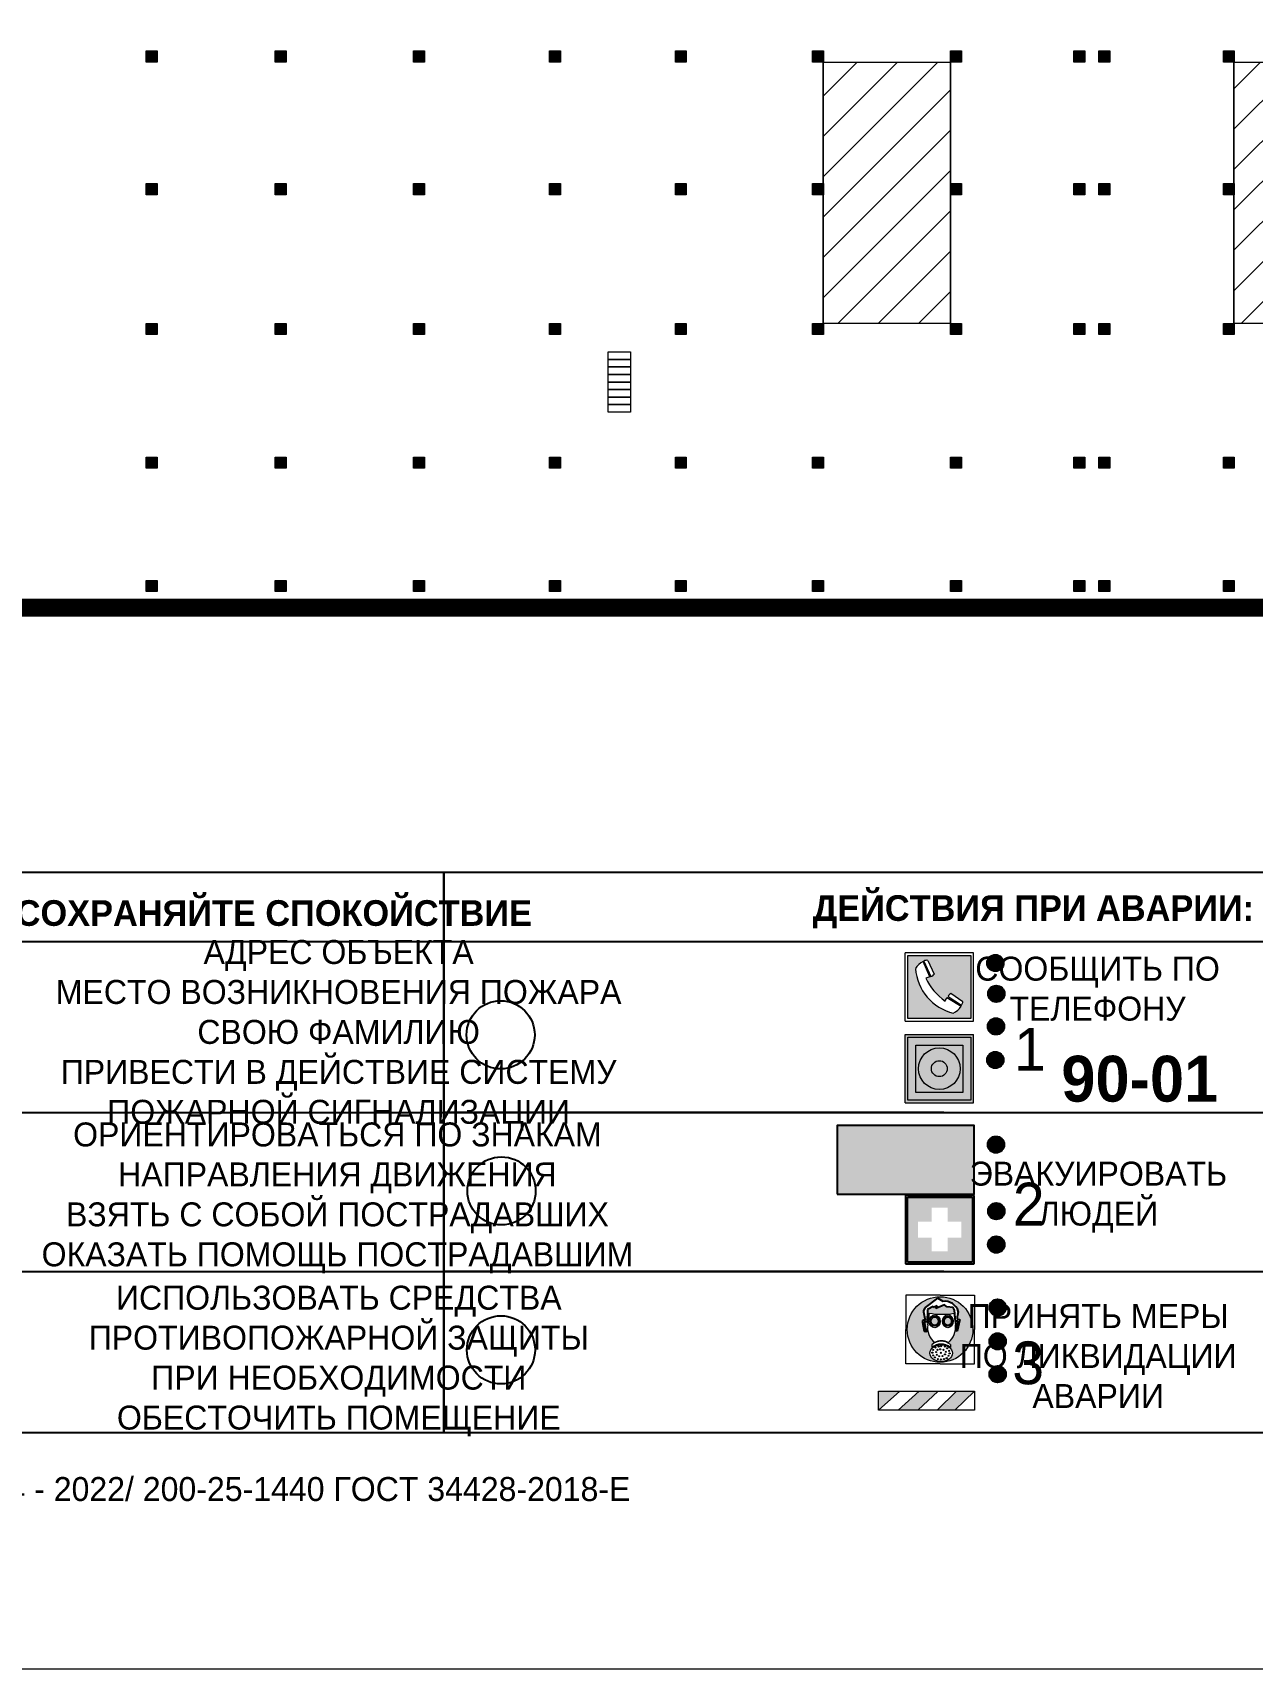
# Model space of a CAD drawing. Header units: millimetres. Extents: x 13810 to 67229, y 12374 to 21950.
# Drawn here: x 30538.3 to 30680.8, y 14154.9 to 14346 of the extents above; entities that cross this region are included whole.
import ezdxf

# ---------------------------------------------------------------- set-up
doc = ezdxf.new("R2010")
doc.units = ezdxf.units.MM
doc.styles.add('обычный', font='arial.ttf')

# ---------------------------------------------------------------- blocks, each defined once
blk = doc.blocks.new('A$C38D26F80')
h = blk.add_hatch(color=5)
h.dxf.hatch_style = 1
h.paths.add_polyline_path([(-8.77, -4.48, 1), (-0.19, -4.48, 1)])
h.paths.add_polyline_path([(-6.75, -3.58), (-6.75, -3.31), (-6.62, -3.22), (-6.5, -3.22), (-6.42, -3.3), (-6.39, -3.28), (-6.59, -2.23), (-6.59, -2.01), (-6.38, -1.58), (-4.76, -0.4), (-4.13, -0.79, -0.362848), (-2.1, -2.1, -0.201049), (-2.17, -2.48, 0.085434), (-2.26, -3.13), (-1.9, -3.16), (-2.25, -4.7), (-2.4, -4.59), (-2.43, -4.34), (-2.36, -4.34), (-2.14, -3.34), (-2.47, -3.42), (-2.58, -1.95), (-2.77, -1.58), (-3.58, -1.52), (-3.92, -1.26), (-5.05, -1.73), (-4.87, -1.39), (-5.41, -1.6), (-5.41, -1.46), (-6.13, -1.87), (-6.18, -3.5), (-6.56, -3.47), (-6.37, -4.59), (-6.16, -4.43), (-6.16, -4.66), (-6.36, -4.79), (-6.37, -4.8), (-6.51, -4.76)], flags=16)
h.paths.add_polyline_path([(-6.51, -4.76), (-6.36, -4.79), (-6.37, -4.8)], flags=0)
h.paths.add_polyline_path([(-5.92, -2.34, 0.089508), (-2.67, -2.35), (-2.48, -3.88, -0.268602), (-3.4, -6.18, 0.262449), (-5.2, -6.18, -0.268602), (-6.11, -3.88)], flags=16)
edge = h.paths.add_edge_path(flags=16)
edge.add_ellipse((-5.19, -3.41), major_axis=(0, 0.842), ratio=0.848992, start_angle=0, end_angle=360)
edge = h.paths.add_edge_path(flags=0)
edge.add_ellipse((-5.19, -3.39), major_axis=(0, 0.665), ratio=0.853798, start_angle=0, end_angle=360)
edge = h.paths.add_edge_path(flags=0)
edge.add_ellipse((-5.19, -3.4), major_axis=(0, 0.528), ratio=0.864094, start_angle=0, end_angle=360)
edge = h.paths.add_edge_path(flags=16)
edge.add_ellipse((-3.47, -3.4), major_axis=(0, 0.842), ratio=0.848992, start_angle=0, end_angle=360)
h.paths.add_polyline_path([(-3.13, -6.45), (-3.13, -6.84, 0.383174), (-5.57, -6.85), (-5.57, -6.49, -0.369952)], flags=16)
edge = h.paths.add_edge_path(flags=0)
edge.add_ellipse((-3.47, -3.39), major_axis=(0, 0.665), ratio=0.853798, start_angle=0, end_angle=360)
edge = h.paths.add_edge_path(flags=0)
edge.add_ellipse((-3.47, -3.4), major_axis=(0, 0.528), ratio=0.864094, start_angle=0, end_angle=360)
edge = h.paths.add_edge_path(flags=16)
edge.add_ellipse((-4.34, -7.57), major_axis=(-1.48, 0), ratio=0.744955, start_angle=0, end_angle=360)
h.paths.add_polyline_path([(-5.01, -6.85, -1), (-5.15, -6.85, -1)], flags=0)
h.paths.add_polyline_path([(-5.33, -7.14, -1), (-5.47, -7.14, -1)], flags=0)
h.paths.add_polyline_path([(-4.61, -6.71, -1), (-4.74, -6.71, -1)], flags=16)
h.paths.add_polyline_path([(-5.43, -7.51, -1), (-5.57, -7.51, -1)], flags=0)
h.paths.add_polyline_path([(-4.26, -6.67, -1), (-4.4, -6.67, -1)], flags=16)
h.paths.add_polyline_path([(-4.74, -7.14, -1), (-4.88, -7.14, -1)], flags=0)
h.paths.add_polyline_path([(-4.93, -7.43, -1), (-5.07, -7.43, -1)], flags=0)
h.paths.add_polyline_path([(-4.41, -7.07, -1), (-4.54, -7.07, -1)], flags=0)
h.paths.add_polyline_path([(-5.33, -7.87, -1), (-5.46, -7.87, -1)], flags=0)
h.paths.add_polyline_path([(-3.8, -6.71, -1), (-3.94, -6.71, -1)], flags=16)
h.paths.add_polyline_path([(-4.85, -7.78, -1), (-4.98, -7.78, -1)], flags=0)
h.paths.add_polyline_path([(-3.96, -7.14, -1), (-4.1, -7.14, -1)], flags=0)
h.paths.add_polyline_path([(-4.33, -7.53, -1), (-4.47, -7.53, -1)], flags=0)
h.paths.add_polyline_path([(-5.09, -8.12, -1), (-5.23, -8.12, -1)], flags=0)
h.paths.add_polyline_path([(-3.5, -6.94, -1), (-3.64, -6.94, -1)], flags=0)
h.paths.add_polyline_path([(-4.54, -7.97, -1), (-4.68, -7.97, -1)], flags=0)
h.paths.add_polyline_path([(-3.66, -7.39, -1), (-3.8, -7.39, -1)], flags=0)
h.paths.add_polyline_path([(-4.73, -8.35, -1), (-4.86, -8.35, -1)], flags=0)
h.paths.add_polyline_path([(-4.09, -7.96, -1), (-4.23, -7.96, -1)], flags=0)
h.paths.add_polyline_path([(-3.77, -7.74, -1), (-3.91, -7.74, -1)], flags=0)
h.paths.add_polyline_path([(-3.22, -7.27, -1), (-3.35, -7.27, -1)], flags=0)
h.paths.add_polyline_path([(-4.34, -8.4, -1), (-4.47, -8.4, -1)], flags=0)
h.paths.add_polyline_path([(-3.16, -7.61, -1), (-3.3, -7.61, -1)], flags=0)
h.paths.add_polyline_path([(-3.9, -8.35, -1), (-4.04, -8.35, -1)], flags=0)
h.paths.add_polyline_path([(-3.32, -7.91, -1), (-3.46, -7.91, -1)], flags=0)
h.paths.add_polyline_path([(-3.55, -8.23, -1), (-3.69, -8.23, -1)], flags=0)
at = {"color": 5, "lineweight": 5}
for p, q in [((-4.48, 0), (-8.96, 0)), ((-8.96, 0), (-8.96, -4.48)), ((-4.48, 0), (0, 0)), ((0, 0), (0, -4.48)), ((-6.59, -2.01), (-6.38, -1.58)), ((-6.59, -2.23), (-6.59, -2.01)), ((-6.38, -1.58), (-4.76, -0.4)), ((-6.13, -1.87), (-6.18, -3.5)), ((-5.41, -1.46), (-6.13, -1.87)), ((-4.87, -1.39), (-5.41, -1.6)), ((-5.41, -1.6), (-5.41, -1.46)), ((-3.92, -1.26), (-5.05, -1.73)), ((-5.05, -1.73), (-4.87, -1.39)), ((-4.76, -0.4), (-4.13, -0.79)), ((-3.58, -1.52), (-3.92, -1.26)), ((-2.77, -1.58), (-3.58, -1.52)), ((-2.58, -1.95), (-2.77, -1.58)), ((-2.47, -3.42), (-2.58, -1.95)), ((-6.75, -3.31), (-6.62, -3.22)), ((-6.75, -3.58), (-6.75, -3.31)), ((-6.51, -4.76), (-6.75, -3.58)), ((-6.62, -3.22), (-6.5, -3.22)), ((-6.39, -3.28), (-6.59, -2.23)), ((-6.18, -3.5), (-6.56, -3.47)), ((-6.56, -3.47), (-6.37, -4.59)), ((-6.5, -3.22), (-6.42, -3.3)), ((-6.42, -3.3), (-6.39, -3.28)), ((-5.92, -2.34), (-6.11, -3.88)), ((-2.67, -2.34), (-2.48, -3.88)), ((-2.14, -3.34), (-2.47, -3.42)), ((-2.36, -4.34), (-2.14, -3.34)), ((-1.9, -3.16), (-2.26, -3.13)), ((-2.25, -4.7), (-1.9, -3.16)), ((-8.96, -8.96), (-8.96, -4.48)), ((-6.37, -4.8), (-6.51, -4.76)), ((-6.37, -4.59), (-6.16, -4.43)), ((-6.16, -4.66), (-6.37, -4.8)), ((-6.16, -4.43), (-6.16, -4.66)), ((-2.43, -4.34), (-2.4, -4.59)), ((-2.43, -4.34), (-2.36, -4.34)), ((-2.4, -4.59), (-2.25, -4.7)), ((0, -8.96), (0, -4.48)), ((-5.57, -6.49), (-5.57, -6.85)), ((-3.13, -6.45), (-3.13, -6.84)), ((-4.48, -8.96), (-8.96, -8.96)), ((-4.48, -8.96), (0, -8.96))]:
    blk.add_line(p, q, dxfattribs=at)
at = {"color": 5}
for p, q in [((-6.59, -2.01), (-6.38, -1.58)), ((-6.59, -2.23), (-6.59, -2.01)), ((-6.38, -1.58), (-4.76, -0.4)), ((-6.13, -1.87), (-6.18, -3.5)), ((-5.41, -1.46), (-6.13, -1.87)), ((-4.87, -1.39), (-5.41, -1.6)), ((-5.41, -1.6), (-5.41, -1.46)), ((-3.92, -1.26), (-5.05, -1.73)), ((-5.05, -1.73), (-4.87, -1.39)), ((-4.76, -0.4), (-4.13, -0.79)), ((-3.58, -1.52), (-3.92, -1.26)), ((-2.77, -1.58), (-3.58, -1.52)), ((-2.58, -1.95), (-2.77, -1.58)), ((-2.47, -3.42), (-2.58, -1.95)), ((-6.75, -3.31), (-6.62, -3.22)), ((-6.75, -3.58), (-6.75, -3.31)), ((-6.51, -4.76), (-6.75, -3.58)), ((-6.62, -3.22), (-6.5, -3.22)), ((-6.39, -3.28), (-6.59, -2.23)), ((-6.18, -3.5), (-6.56, -3.47)), ((-6.56, -3.47), (-6.37, -4.59)), ((-6.5, -3.22), (-6.42, -3.3)), ((-6.42, -3.3), (-6.39, -3.28)), ((-2.14, -3.34), (-2.47, -3.42)), ((-2.36, -4.34), (-2.14, -3.34)), ((-2.26, -3.13), (-1.9, -3.16)), ((-1.9, -3.16), (-2.25, -4.7)), ((-6.37, -4.8), (-6.51, -4.76)), ((-6.36, -4.79), (-6.51, -4.76)), ((-6.37, -4.59), (-6.16, -4.43)), ((-6.16, -4.66), (-6.37, -4.8)), ((-6.16, -4.66), (-6.36, -4.79)), ((-6.16, -4.43), (-6.16, -4.66)), ((-2.4, -4.59), (-2.43, -4.34)), ((-2.43, -4.34), (-2.36, -4.34)), ((-2.25, -4.7), (-2.4, -4.59))]:
    blk.add_line(p, q, dxfattribs=at)
at = {"color": 5, "lineweight": 5}
for centre, radius in [((-4.48, -4.48), 4.29), ((-5.5, -7.51), 0.0678), ((-5.4, -7.14), 0.0678), ((-5.4, -7.87), 0.0678), ((-5.16, -8.12), 0.0678), ((-5.08, -6.85), 0.0678), ((-5, -7.43), 0.0678), ((-4.91, -7.78), 0.0678), ((-4.81, -7.14), 0.0678), ((-4.79, -8.35), 0.0678), ((-4.67, -6.71), 0.0678), ((-4.61, -7.97), 0.0678), ((-4.47, -7.07), 0.0678), ((-4.4, -7.53), 0.0678), ((-4.4, -8.4), 0.0678), ((-4.33, -6.67), 0.0678), ((-4.16, -7.96), 0.0678), ((-4.03, -7.14), 0.0678), ((-3.97, -8.35), 0.0678), ((-3.87, -6.71), 0.0678), ((-3.84, -7.74), 0.0678), ((-3.73, -7.39), 0.0678), ((-3.62, -8.23), 0.0678), ((-3.57, -6.94), 0.0678), ((-3.39, -7.91), 0.0678), ((-3.28, -7.27), 0.0678), ((-3.23, -7.61), 0.0678)]:
    blk.add_circle(centre, radius, dxfattribs=at)
at = {"color": 5}
for centre, radius, start, end in [((-3.89, -2.66), 1.88, 17.387, 97.1599), ((-2.6, -2.2), 0.511, 326.3906, 11.8614), ((-0.35, -3.07), 1.91, 162.2553, 181.7878)]:
    blk.add_arc(centre, radius, start, end, dxfattribs=at)
at = {"color": 5, "lineweight": 5}
for centre, radius, start, end in [((-2.6, -2.2), 0.513, 326.4781, 11.7739), ((-3.66, -4.24), 2.47, 171.573, 231.7124), ((-4.28, 6.66), 9.15, 259.6987, 280.1569), ((-4.93, -4.24), 2.47, 308.2876, 8.427), ((-0.47, -3.05), 1.79, 161.5846, 182.4584), ((-4.33, -7.88), 1.87, 50.358, 131.5662), ((-4.34, -8.2), 1.82, 48.4943, 132.3565), ((-4.3, -7.78), 1.83, 60.5889, 119.4111)]:
    blk.add_arc(centre, radius, start, end, dxfattribs=at)
for centre, major_axis, ratio in [((-5.19, -3.41), (0, 0.842), 0.848992), ((-5.19, -3.39), (0, 0.665), 0.853798), ((-5.19, -3.4), (0, 0.528), 0.864094), ((-3.47, -3.4), (0, 0.842), 0.848992), ((-3.47, -3.39), (0, 0.665), 0.853798), ((-3.47, -3.4), (0, 0.528), 0.864094), ((-4.34, -7.57), (-1.48, 0), 0.744955)]:
    blk.add_ellipse(centre, major_axis=major_axis, ratio=ratio, dxfattribs=at)
blk = doc.blocks.new('A$C47DD6509')
at = {"lineweight": 5}
for points in [[(-8.69, 0), (-11.19, 0), (-11.19, -2.22)], [(-4.22, 0), (-6.45, 0), (-8.91, -2.22), (-6.61, -2.22)], [(0, 0), (-2.09, 0), (-4.36, -2.22), (-2.29, -2.22)]]:
    blk.add_hatch(color=242, dxfattribs=at).paths.add_polyline_path(points)
at = {"color": 242, "lineweight": 5}
for p, q in [((-11.19, -2.22), (-8.69, 0)), ((-11.19, -2.22), (-11.19, 0)), ((-11.19, 0), (-8.69, 0)), ((-11.19, 0), (0, 0)), ((-8.91, -2.22), (-6.45, 0)), ((-6.61, -2.22), (-4.22, 0)), ((-4.36, -2.22), (-2.09, 0)), ((-2.29, -2.22), (0, 0)), ((0, 0), (0, -2.22)), ((0, -2.22), (-11.19, -2.22))]:
    blk.add_line(p, q, dxfattribs=at)
blk = doc.blocks.new('A$C32E8229D')
at = {"true_color": 0xffffff}
blk.add_hatch(color=7, dxfattribs=at).paths.add_polyline_path([(0, 0), (0, -8), (16, -8), (16, 0)])
h = blk.add_hatch(color=126)
h.paths.add_polyline_path([(0.2, -0.2), (15.8, -0.2), (15.8, -7.8), (0.2, -7.8)])
h.paths.add_polyline_path([(13.49, -2.05), (12.08, -2.05), (11.37, -2.63, 0.162397), (11.29, -2.84), (11.29, -3.63), (10.35, -3.63), (10.35, -4.05), (11.68, -4.05), (11.68, -3.48), (12.26, -4.28), (11.29, -5.1), (11.29, -6.78), (11.85, -6.78), (11.85, -5.44), (12.8, -4.64), (12.8, -5.94), (14.46, -5.94), (14.46, -5.39), (13.45, -5.39), (13.45, -3.97), (12.46, -2.59), (13.15, -2.59), (13.69, -3.34), (14.18, -3)], flags=16)
h.paths.add_polyline_path([(10.74, -1.82, 1), (11.8, -1.82, 1)], flags=16)
h.paths.add_polyline_path([(9.39, -3.59), (5.99, -3.59), (6.56, -3.03), (5.91, -3.03), (5.1, -3.83), (5.91, -4.64), (6.56, -4.64), (5.99, -4.09), (9.39, -4.09)], flags=16)
h.paths.add_polyline_path([(4.29, -1.08), (1.72, -1.08), (1.72, -6.6), (4.29, -6.6)], flags=16)
at = {"color": 126}
blk.add_lwpolyline([(16, -8), (0, -8), (0, 0), (16, 0)], close=True, dxfattribs=at)
blk = doc.blocks.new('A$C18900ED3')
h = blk.add_hatch(color=126)
h.paths.add_polyline_path([(-0.18, -0.18), (-7.02, -0.18), (-7.02, -7.02), (-0.18, -7.02)])
h.paths.add_polyline_path([(-5.89, -4.46), (-5.89, -2.77), (-4.46, -2.77), (-4.46, -1.31), (-2.77, -1.31), (-2.77, -2.77), (-1.33, -2.77), (-1.33, -4.46), (-2.77, -4.46), (-2.77, -5.89), (-4.46, -5.89), (-4.46, -4.46)], flags=16)
at = {"color": 126}
for p, q in [((-7.2, 0), (-7.2, -7.2)), ((0, 0), (-7.2, 0)), ((0, -7.2), (0, 0)), ((-7.02, -7.02), (-7.02, -0.18)), ((-7.02, -0.18), (-0.18, -0.18)), ((-0.18, -0.18), (-0.18, -7.02)), ((-7.2, -7.2), (0, -7.2)), ((-0.18, -7.02), (-7.02, -7.02))]:
    blk.add_line(p, q, dxfattribs=at)
blk = doc.blocks.new('A$C456E1F9C')
at = {"lineweight": 5}
h = blk.add_hatch(color=242, dxfattribs=at)
h.paths.add_polyline_path([(0.51, -1.47), (0.51, -13.26), (12.29, -13.26), (12.29, -1.47)])
h.paths.add_polyline_path([(5.42, -4.95, -0.254479), (4.78, -5.4), (3.52, -2.53, -0.209735), (4.23, -2.4)], flags=16)
h.paths.add_polyline_path([(8.53, -8.6), (10.87, -10.17), (10.54, -10.76), (8.03, -9.13, -0.192251)], flags=16)
h.paths.add_polyline_path([(4.61, -5.49, 0.005518), (3.87, -5.72, 0.128647), (7.49, -10.01, 0.00809), (7.83, -9.33), (10.47, -10.97, -0.16736), (8.99, -12.25, -0.327862), (1.95, -3.95, -0.166952), (3.36, -2.62)], flags=16)
at = {"color": 242, "lineweight": 5}
for p, q in [((0, -13.77), (0, -0.97)), ((12.8, -0.97), (0, -0.97)), ((4.61, -5.49), (3.36, -2.62)), ((3.52, -2.53), (4.78, -5.4)), ((4.23, -2.4), (5.42, -4.95)), ((12.8, -13.77), (12.8, -0.97)), ((8.03, -9.13), (10.54, -10.76)), ((10.81, -10.12), (8.53, -8.6)), ((7.83, -9.33), (10.47, -10.97)), ((10.54, -10.76), (10.8, -10.3)), ((10.8, -10.3), (10.81, -10.12)), ((0, -13.77), (12.8, -13.77))]:
    blk.add_line(p, q, dxfattribs=at)
blk.add_lwpolyline([(0.51, -1.47), (12.29, -1.47), (12.29, -13.26), (0.51, -13.26)], close=True, dxfattribs=at)
for centre, radius, start, end in [((4.59, -5.34), 2.99, 114.2845, 152.1974), ((4.02, -3.27), 0.891, 76.3284, 123.7092), ((11.12, -3.31), 9.19, 183.9915, 256.6009), ((14.98, -39.1), 35.17, 107.1487, 108.4135), ((13.86, -0.94), 11.08, 205.5536, 234.8762), ((4.68, -4.59), 0.824, 276.9621, 334.0723), ((8.94, -9.5), 0.989, 114.4092, 157.9388), ((-13.31, 0.8), 23.44, 332.5487, 334.4027), ((7.87, -9.46), 3, 291.9291, 329.9329)]:
    blk.add_arc(centre, radius, start, end, dxfattribs=at)
blk = doc.blocks.new('A$C54414219')
at = {"true_color": 0xffffff}
h = blk.add_hatch(color=7, dxfattribs=at)
h.paths.add_polyline_path([(2.39, -9.45), (2.39, -18.3), (11.23, -18.3), (11.23, -9.45)], flags=0)
h.paths.add_polyline_path([(10.71, -13.87, -1), (2.92, -13.87, -1)], flags=0)
h.paths.add_polyline_path([(8.3, -13.87, -1), (5.33, -13.87, -1)], flags=0)
h.paths.add_polyline_path([(0.41, -7.47), (0.41, -20.27), (13.21, -20.27), (13.21, -7.47)])
h.paths.add_polyline_path([(0.92, -19.77), (12.71, -19.77), (12.71, -7.98), (0.92, -7.98)], flags=16)
h.paths.add_polyline_path([(11.23, -9.45), (11.23, -18.3), (2.39, -18.3), (2.39, -9.45)], flags=0)
at = {"lineweight": 5}
h = blk.add_hatch(color=242, dxfattribs=at)
h.paths.add_polyline_path([(12.71, -7.98), (0.92, -7.98), (0.92, -19.77), (12.71, -19.77)])
h.paths.add_polyline_path([(11.23, -18.3), (2.39, -18.3), (2.39, -9.45), (11.23, -9.45)], flags=16)
h.paths.add_polyline_path([(10.71, -13.87, -1), (2.92, -13.87, -1)], flags=0)
h.paths.add_polyline_path([(8.3, -13.87, -1), (5.33, -13.87, -1)], flags=0)
at = {"true_color": 0xffffff}
h = blk.add_hatch(color=7, dxfattribs=at)
h.paths.add_polyline_path([(2.39, -9.45), (2.39, -18.3), (11.23, -18.3), (11.23, -9.45)])
h.paths.add_polyline_path([(10.71, -13.87, -1), (2.92, -13.87, -1)], flags=16)
h.paths.add_polyline_path([(8.3, -13.87, -1), (5.33, -13.87, -1)], flags=0)
at = {"lineweight": 5}
h = blk.add_hatch(color=242, dxfattribs=at)
h.paths.add_polyline_path([(2.92, -13.87, 1), (10.71, -13.87, 1)])
h.paths.add_polyline_path([(8.3, -13.87, -1), (5.33, -13.87, -1)], flags=16)
at = {"color": 242, "lineweight": 5}
for p, q in [((0.41, -20.27), (0.41, -7.47)), ((0.41, -7.47), (13.21, -7.47)), ((0.41, -7.47), (13.21, -7.47)), ((13.21, -20.27), (13.21, -7.47)), ((0.41, -20.27), (13.21, -20.27))]:
    blk.add_line(p, q, dxfattribs=at)
for points in [[(0.92, -7.98), (12.71, -7.98), (12.71, -19.77), (0.92, -19.77)], [(2.39, -9.45), (11.23, -9.45), (11.23, -18.3), (2.39, -18.3)]]:
    blk.add_lwpolyline(points, close=True, dxfattribs=at)
for radius in [3.89, 1.49]:
    blk.add_circle((6.81, -13.87), radius, dxfattribs=at)

msp = doc.modelspace()

# ---------------------------------------------------------------- hatches: boundary and pattern name
at = {"lineweight": 0, "true_color": 0x000000}
h = msp.add_hatch(dxfattribs=at)
h.set_pattern_fill('ANSI31', color=18, scale=1.05, angle=180)
h.set_pattern_definition([(225, (47670.896, 22887.802), (2.35731723, -2.35731723), [])])
h.paths.add_polyline_path([(30962.76, 14296.46), (30962.76, 14284.63), (30976.38, 14284.63), (30976.38, 14296.46)])
h.paths.add_polyline_path([(30976.38, 14390.35), (30976.38, 14422.84), (30943.5, 14422.84), (30943.5, 14390.35)])
h.paths.add_polyline_path([(30912.41, 14284.27), (30926.01, 14284.27), (30926.01, 14296.46), (30912.41, 14296.46)])
h.paths.add_polyline_path([(30819.71, 14342.6), (30819.71, 14312.06), (30912.41, 14312.06), (30912.41, 14342.6)])
h.paths.add_polyline_path([(30818.43, 14282.05), (30818.43, 14295.17), (30804.48, 14295.17), (30804.48, 14282.05)])
h.paths.add_polyline_path([(30806.6, 14341.21), (30806.6, 14330.71), (30816.76, 14330.71), (30816.76, 14341.21)])
h.paths.add_polyline_path([(30805.44, 14393), (30817.26, 14393), (30817.26, 14404.23), (30805.44, 14404.23)])
h.paths.add_polyline_path([(30805.44, 14424.09), (30817.26, 14424.09), (30817.26, 14435.32), (30805.44, 14435.32)])
h.paths.add_polyline_path([(30693.93, 14421.54), (30693.93, 14391.64), (30786.82, 14391.64), (30786.82, 14421.54)])
h.paths.add_polyline_path([(30678.66, 14342.6), (30678.66, 14312.06), (30786.82, 14312.06), (30786.82, 14342.6)])
h.paths.add_polyline_path([(30630.66, 14312.06), (30645.51, 14312.06), (30645.51, 14342.6), (30630.66, 14342.6)])
h.paths.add_polyline_path([(30552.79, 14421.54), (30552.79, 14391.64), (30645.51, 14391.64), (30645.51, 14421.54)])
at = {"lineweight": 0}
h = msp.add_hatch(color=256, dxfattribs=at)
h.dxf.hatch_style = 1
h.paths.add_polyline_path([(30551.56, 14343.91), (30551.56, 14342.61), (30552.84, 14342.61), (30552.84, 14343.91)])
h = msp.add_hatch(color=256, dxfattribs=at)
h.dxf.hatch_style = 1
h.paths.add_polyline_path([(30566.61, 14343.91), (30566.61, 14342.61), (30567.89, 14342.61), (30567.89, 14343.91)])
h = msp.add_hatch(color=256, dxfattribs=at)
h.dxf.hatch_style = 1
h.paths.add_polyline_path([(30582.78, 14343.91), (30582.78, 14342.61), (30584.06, 14342.61), (30584.06, 14343.91)])
h = msp.add_hatch(color=256, dxfattribs=at)
h.dxf.hatch_style = 1
h.paths.add_polyline_path([(30598.67, 14343.91), (30598.67, 14342.61), (30599.95, 14342.61), (30599.95, 14343.91)])
h = msp.add_hatch(color=256, dxfattribs=at)
h.dxf.hatch_style = 1
h.paths.add_polyline_path([(30613.39, 14343.91), (30613.39, 14342.61), (30614.67, 14342.61), (30614.67, 14343.91)])
h = msp.add_hatch(color=256, dxfattribs=at)
h.dxf.hatch_style = 1
h.paths.add_polyline_path([(30629.43, 14343.91), (30629.43, 14342.61), (30630.71, 14342.61), (30630.71, 14343.91)])
h = msp.add_hatch(color=256, dxfattribs=at)
h.dxf.hatch_style = 1
h.paths.add_polyline_path([(30645.56, 14343.91), (30645.56, 14342.61), (30646.84, 14342.61), (30646.84, 14343.91)])
h = msp.add_hatch(color=256, dxfattribs=at)
h.dxf.hatch_style = 1
h.paths.add_polyline_path([(30659.95, 14343.91), (30659.95, 14342.61), (30661.23, 14342.61), (30661.23, 14343.91)])
h = msp.add_hatch(color=256, dxfattribs=at)
h.dxf.hatch_style = 1
h.paths.add_polyline_path([(30662.88, 14343.91), (30662.88, 14342.61), (30664.17, 14342.61), (30664.17, 14343.91)])
h = msp.add_hatch(color=256, dxfattribs=at)
h.dxf.hatch_style = 1
h.paths.add_polyline_path([(30677.43, 14343.91), (30677.43, 14342.61), (30678.71, 14342.61), (30678.71, 14343.91)])
h = msp.add_hatch(color=256, dxfattribs=at)
h.dxf.hatch_style = 1
h.paths.add_polyline_path([(30551.56, 14328.42), (30551.56, 14327.12), (30552.84, 14327.12), (30552.84, 14328.42)])
h = msp.add_hatch(color=256, dxfattribs=at)
h.dxf.hatch_style = 1
h.paths.add_polyline_path([(30566.61, 14328.42), (30566.61, 14327.12), (30567.89, 14327.12), (30567.89, 14328.42)])
h = msp.add_hatch(color=256, dxfattribs=at)
h.dxf.hatch_style = 1
h.paths.add_polyline_path([(30582.78, 14328.42), (30582.78, 14327.12), (30584.06, 14327.12), (30584.06, 14328.42)])
h = msp.add_hatch(color=256, dxfattribs=at)
h.dxf.hatch_style = 1
h.paths.add_polyline_path([(30598.67, 14328.42), (30598.67, 14327.12), (30599.95, 14327.12), (30599.95, 14328.42)])
h = msp.add_hatch(color=256, dxfattribs=at)
h.dxf.hatch_style = 1
h.paths.add_polyline_path([(30613.39, 14328.42), (30613.39, 14327.12), (30614.67, 14327.12), (30614.67, 14328.42)])
h = msp.add_hatch(color=256, dxfattribs=at)
h.dxf.hatch_style = 1
h.paths.add_polyline_path([(30629.43, 14328.42), (30629.43, 14327.12), (30630.71, 14327.12), (30630.71, 14328.42)])
h = msp.add_hatch(color=256, dxfattribs=at)
h.dxf.hatch_style = 1
h.paths.add_polyline_path([(30645.56, 14328.42), (30645.56, 14327.12), (30646.84, 14327.12), (30646.84, 14328.42)])
h = msp.add_hatch(color=256, dxfattribs=at)
h.dxf.hatch_style = 1
h.paths.add_polyline_path([(30659.95, 14328.42), (30659.95, 14327.12), (30661.23, 14327.12), (30661.23, 14328.42)])
h = msp.add_hatch(color=256, dxfattribs=at)
h.dxf.hatch_style = 1
h.paths.add_polyline_path([(30662.88, 14328.42), (30662.88, 14327.12), (30664.17, 14327.12), (30664.17, 14328.42)])
h = msp.add_hatch(color=256, dxfattribs=at)
h.dxf.hatch_style = 1
h.paths.add_polyline_path([(30677.43, 14328.42), (30677.43, 14327.12), (30678.71, 14327.12), (30678.71, 14328.42)])
h = msp.add_hatch(color=256, dxfattribs=at)
h.dxf.hatch_style = 1
h.paths.add_polyline_path([(30551.56, 14312.07), (30551.56, 14310.77), (30552.84, 14310.77), (30552.84, 14312.07)])
h = msp.add_hatch(color=256, dxfattribs=at)
h.dxf.hatch_style = 1
h.paths.add_polyline_path([(30566.61, 14312.07), (30566.61, 14310.77), (30567.89, 14310.77), (30567.89, 14312.07)])
h = msp.add_hatch(color=256, dxfattribs=at)
h.dxf.hatch_style = 1
h.paths.add_polyline_path([(30582.78, 14312.07), (30582.78, 14310.77), (30584.06, 14310.77), (30584.06, 14312.07)])
h = msp.add_hatch(color=256, dxfattribs=at)
h.dxf.hatch_style = 1
h.paths.add_polyline_path([(30598.67, 14312.07), (30598.67, 14310.77), (30599.95, 14310.77), (30599.95, 14312.07)])
h = msp.add_hatch(color=256, dxfattribs=at)
h.dxf.hatch_style = 1
h.paths.add_polyline_path([(30613.39, 14312.07), (30613.39, 14310.77), (30614.67, 14310.77), (30614.67, 14312.07)])
h = msp.add_hatch(color=256, dxfattribs=at)
h.dxf.hatch_style = 1
h.paths.add_polyline_path([(30629.43, 14312.07), (30629.43, 14310.77), (30630.71, 14310.77), (30630.71, 14312.07)])
h = msp.add_hatch(color=256, dxfattribs=at)
h.dxf.hatch_style = 1
h.paths.add_polyline_path([(30645.56, 14312.07), (30645.56, 14310.77), (30646.84, 14310.77), (30646.84, 14312.07)])
h = msp.add_hatch(color=256, dxfattribs=at)
h.dxf.hatch_style = 1
h.paths.add_polyline_path([(30659.95, 14312.07), (30659.95, 14310.77), (30661.23, 14310.77), (30661.23, 14312.07)])
h = msp.add_hatch(color=256, dxfattribs=at)
h.dxf.hatch_style = 1
h.paths.add_polyline_path([(30662.88, 14312.07), (30662.88, 14310.77), (30664.17, 14310.77), (30664.17, 14312.07)])
h = msp.add_hatch(color=256, dxfattribs=at)
h.dxf.hatch_style = 1
h.paths.add_polyline_path([(30677.43, 14312.07), (30677.43, 14310.77), (30678.71, 14310.77), (30678.71, 14312.07)])
h = msp.add_hatch(color=256, dxfattribs=at)
h.dxf.hatch_style = 1
h.paths.add_polyline_path([(30551.56, 14296.47), (30551.56, 14295.18), (30552.84, 14295.18), (30552.84, 14296.47)])
h = msp.add_hatch(color=256, dxfattribs=at)
h.dxf.hatch_style = 1
h.paths.add_polyline_path([(30566.61, 14296.47), (30566.61, 14295.18), (30567.89, 14295.18), (30567.89, 14296.47)])
h = msp.add_hatch(color=256, dxfattribs=at)
h.dxf.hatch_style = 1
h.paths.add_polyline_path([(30582.78, 14296.47), (30582.78, 14295.18), (30584.06, 14295.18), (30584.06, 14296.47)])
h = msp.add_hatch(color=256, dxfattribs=at)
h.dxf.hatch_style = 1
h.paths.add_polyline_path([(30598.67, 14296.47), (30598.67, 14295.18), (30599.95, 14295.18), (30599.95, 14296.47)])
h = msp.add_hatch(color=256, dxfattribs=at)
h.dxf.hatch_style = 1
h.paths.add_polyline_path([(30613.39, 14296.47), (30613.39, 14295.18), (30614.67, 14295.18), (30614.67, 14296.47)])
h = msp.add_hatch(color=256, dxfattribs=at)
h.dxf.hatch_style = 1
h.paths.add_polyline_path([(30629.43, 14296.47), (30629.43, 14295.18), (30630.71, 14295.18), (30630.71, 14296.47)])
h = msp.add_hatch(color=256, dxfattribs=at)
h.dxf.hatch_style = 1
h.paths.add_polyline_path([(30645.56, 14296.47), (30645.56, 14295.18), (30646.84, 14295.18), (30646.84, 14296.47)])
h = msp.add_hatch(color=256, dxfattribs=at)
h.dxf.hatch_style = 1
h.paths.add_polyline_path([(30659.95, 14296.47), (30659.95, 14295.18), (30661.23, 14295.18), (30661.23, 14296.47)])
h = msp.add_hatch(color=256, dxfattribs=at)
h.dxf.hatch_style = 1
h.paths.add_polyline_path([(30662.88, 14296.47), (30662.88, 14295.18), (30664.17, 14295.18), (30664.17, 14296.47)])
h = msp.add_hatch(color=256, dxfattribs=at)
h.dxf.hatch_style = 1
h.paths.add_polyline_path([(30677.43, 14296.47), (30677.43, 14295.18), (30678.71, 14295.18), (30678.71, 14296.47)])
h = msp.add_hatch(color=256, dxfattribs=at)
h.dxf.hatch_style = 1
h.paths.add_polyline_path([(30551.56, 14282.06), (30551.56, 14280.77), (30552.84, 14280.77), (30552.84, 14282.06)])
h = msp.add_hatch(color=256, dxfattribs=at)
h.dxf.hatch_style = 1
h.paths.add_polyline_path([(30566.61, 14282.06), (30566.61, 14280.77), (30567.89, 14280.77), (30567.89, 14282.06)])
h = msp.add_hatch(color=256, dxfattribs=at)
h.dxf.hatch_style = 1
h.paths.add_polyline_path([(30582.78, 14282.06), (30582.78, 14280.77), (30584.06, 14280.77), (30584.06, 14282.06)])
h = msp.add_hatch(color=256, dxfattribs=at)
h.dxf.hatch_style = 1
h.paths.add_polyline_path([(30598.67, 14282.06), (30598.67, 14280.77), (30599.95, 14280.77), (30599.95, 14282.06)])
h = msp.add_hatch(color=256, dxfattribs=at)
h.dxf.hatch_style = 1
h.paths.add_polyline_path([(30613.39, 14282.06), (30613.39, 14280.77), (30614.67, 14280.77), (30614.67, 14282.06)])
h = msp.add_hatch(color=256, dxfattribs=at)
h.dxf.hatch_style = 1
h.paths.add_polyline_path([(30629.43, 14282.06), (30629.43, 14280.77), (30630.71, 14280.77), (30630.71, 14282.06)])
h = msp.add_hatch(color=256, dxfattribs=at)
h.dxf.hatch_style = 1
h.paths.add_polyline_path([(30645.56, 14282.06), (30645.56, 14280.77), (30646.84, 14280.77), (30646.84, 14282.06)])
h = msp.add_hatch(color=256, dxfattribs=at)
h.dxf.hatch_style = 1
h.paths.add_polyline_path([(30659.95, 14282.06), (30659.95, 14280.77), (30661.23, 14280.77), (30661.23, 14282.06)])
h = msp.add_hatch(color=256, dxfattribs=at)
h.dxf.hatch_style = 1
h.paths.add_polyline_path([(30662.88, 14282.06), (30662.88, 14280.77), (30664.17, 14280.77), (30664.17, 14282.06)])
h = msp.add_hatch(color=256, dxfattribs=at)
h.dxf.hatch_style = 1
h.paths.add_polyline_path([(30677.43, 14282.06), (30677.43, 14280.77), (30678.71, 14280.77), (30678.71, 14282.06)])
h = msp.add_hatch(color=256, dxfattribs=at)
h.dxf.hatch_style = 1
h.paths.add_polyline_path([(30649.83, 14237.36, 1), (30651.76, 14237.36, 1)])
h = msp.add_hatch(color=256, dxfattribs=at)
h.dxf.hatch_style = 1
h.paths.add_polyline_path([(30649.93, 14233.77, 1), (30651.86, 14233.77, 1)])
h = msp.add_hatch(color=256, dxfattribs=at)
h.dxf.hatch_style = 1
h.paths.add_polyline_path([(30649.89, 14229.96, 1), (30651.83, 14229.96, 1)])
h = msp.add_hatch(color=256, dxfattribs=at)
h.dxf.hatch_style = 1
h.paths.add_polyline_path([(30649.81, 14226.03, 1), (30651.74, 14226.03, 1)])
h = msp.add_hatch(color=256, dxfattribs=at)
h.dxf.hatch_style = 1
h.paths.add_polyline_path([(30649.9, 14216.15, 1), (30651.83, 14216.15, 1)])
h = msp.add_hatch(color=256, dxfattribs=at)
h.dxf.hatch_style = 1
h.paths.add_polyline_path([(30649.94, 14208.37, 1), (30651.87, 14208.37, 1)])
h = msp.add_hatch(color=256, dxfattribs=at)
h.dxf.hatch_style = 1
h.paths.add_polyline_path([(30649.93, 14204.47, 1), (30651.86, 14204.47, 1)])
h = msp.add_hatch(color=256, dxfattribs=at)
h.dxf.hatch_style = 1
h.paths.add_polyline_path([(30650.09, 14197.11, 1), (30652.02, 14197.11, 1)])
h = msp.add_hatch(color=256, dxfattribs=at)
h.dxf.hatch_style = 1
h.paths.add_polyline_path([(30650.08, 14193.17, 1), (30652.01, 14193.17, 1)])
h = msp.add_hatch(color=256, dxfattribs=at)
h.dxf.hatch_style = 1
h.paths.add_polyline_path([(30650.08, 14189.33, 1), (30652.02, 14189.33, 1)])

# ---------------------------------------------------------------- linework, layer by layer
at = {"color": 126, "lineweight": 0, "true_color": 0x008754}
msp.add_lwpolyline([(30417.22, 14549.86), (31017.22, 14549.86), (31017.22, 14154.86), (30417.22, 14154.86)], close=True, dxfattribs=at)
at = {"lineweight": 0}
for points in [[(30552.84, 14342.61), (30551.56, 14342.61), (30551.56, 14343.91), (30552.84, 14343.91)], [(30567.89, 14342.61), (30566.61, 14342.61), (30566.61, 14343.91), (30567.89, 14343.91)], [(30584.06, 14342.61), (30582.78, 14342.61), (30582.78, 14343.91), (30584.06, 14343.91)], [(30599.95, 14342.61), (30598.67, 14342.61), (30598.67, 14343.91), (30599.95, 14343.91)], [(30614.67, 14342.61), (30613.39, 14342.61), (30613.39, 14343.91), (30614.67, 14343.91)], [(30630.71, 14342.61), (30629.43, 14342.61), (30629.43, 14343.91), (30630.71, 14343.91)], [(30645.51, 14312.06), (30630.66, 14312.06), (30630.66, 14342.6), (30645.51, 14342.6)], [(30645.56, 14312.07), (30630.71, 14312.07), (30630.71, 14342.61), (30645.56, 14342.61)], [(30646.84, 14342.61), (30645.56, 14342.61), (30645.56, 14343.91), (30646.84, 14343.91)], [(30661.23, 14342.61), (30659.95, 14342.61), (30659.95, 14343.91), (30661.23, 14343.91)], [(30664.17, 14342.61), (30662.88, 14342.61), (30662.88, 14343.91), (30664.17, 14343.91)], [(30678.71, 14342.61), (30677.43, 14342.61), (30677.43, 14343.91), (30678.71, 14343.91)], [(30786.82, 14312.06), (30678.66, 14312.06), (30678.66, 14342.6), (30786.82, 14342.6)], [(30786.87, 14312.07), (30678.71, 14312.07), (30678.71, 14342.61), (30786.87, 14342.61)], [(30552.84, 14327.12), (30551.56, 14327.12), (30551.56, 14328.42), (30552.84, 14328.42)], [(30567.89, 14327.12), (30566.61, 14327.12), (30566.61, 14328.42), (30567.89, 14328.42)], [(30584.06, 14327.12), (30582.78, 14327.12), (30582.78, 14328.42), (30584.06, 14328.42)], [(30599.95, 14327.12), (30598.67, 14327.12), (30598.67, 14328.42), (30599.95, 14328.42)], [(30614.67, 14327.12), (30613.39, 14327.12), (30613.39, 14328.42), (30614.67, 14328.42)], [(30630.71, 14327.12), (30629.43, 14327.12), (30629.43, 14328.42), (30630.71, 14328.42)], [(30646.84, 14327.12), (30645.56, 14327.12), (30645.56, 14328.42), (30646.84, 14328.42)], [(30661.23, 14327.12), (30659.95, 14327.12), (30659.95, 14328.42), (30661.23, 14328.42)], [(30664.17, 14327.12), (30662.88, 14327.12), (30662.88, 14328.42), (30664.17, 14328.42)], [(30678.71, 14327.12), (30677.43, 14327.12), (30677.43, 14328.42), (30678.71, 14328.42)], [(30552.84, 14310.77), (30551.56, 14310.77), (30551.56, 14312.07), (30552.84, 14312.07)], [(30567.89, 14310.77), (30566.61, 14310.77), (30566.61, 14312.07), (30567.89, 14312.07)], [(30584.06, 14310.77), (30582.78, 14310.77), (30582.78, 14312.07), (30584.06, 14312.07)], [(30599.95, 14310.77), (30598.67, 14310.77), (30598.67, 14312.07), (30599.95, 14312.07)], [(30614.67, 14310.77), (30613.39, 14310.77), (30613.39, 14312.07), (30614.67, 14312.07)], [(30630.71, 14310.77), (30629.43, 14310.77), (30629.43, 14312.07), (30630.71, 14312.07)], [(30646.84, 14310.77), (30645.56, 14310.77), (30645.56, 14312.07), (30646.84, 14312.07)], [(30661.23, 14310.77), (30659.95, 14310.77), (30659.95, 14312.07), (30661.23, 14312.07)], [(30664.17, 14310.77), (30662.88, 14310.77), (30662.88, 14312.07), (30664.17, 14312.07)], [(30678.71, 14310.77), (30677.43, 14310.77), (30677.43, 14312.07), (30678.71, 14312.07)], [(30605.53, 14307.87), (30605.53, 14308.75), (30608.16, 14308.75), (30608.16, 14307.87)], [(30605.53, 14306.99), (30605.53, 14307.87), (30608.16, 14307.87), (30608.16, 14306.99)], [(30605.53, 14306.11), (30605.53, 14306.99), (30608.16, 14306.99), (30608.16, 14306.11)], [(30605.53, 14305.23), (30605.53, 14306.11), (30608.16, 14306.11), (30608.16, 14305.23)], [(30605.53, 14304.35), (30605.53, 14305.23), (30608.16, 14305.23), (30608.16, 14304.35)], [(30605.53, 14303.47), (30605.53, 14304.35), (30608.16, 14304.35), (30608.16, 14303.47)], [(30605.53, 14302.59), (30605.53, 14303.47), (30608.16, 14303.47), (30608.16, 14302.59)], [(30605.53, 14301.71), (30605.53, 14302.59), (30608.16, 14302.59), (30608.16, 14301.71)], [(30552.84, 14295.18), (30551.56, 14295.18), (30551.56, 14296.47), (30552.84, 14296.47)], [(30567.89, 14295.18), (30566.61, 14295.18), (30566.61, 14296.47), (30567.89, 14296.47)], [(30584.06, 14295.18), (30582.78, 14295.18), (30582.78, 14296.47), (30584.06, 14296.47)], [(30599.95, 14295.18), (30598.67, 14295.18), (30598.67, 14296.47), (30599.95, 14296.47)], [(30614.67, 14295.18), (30613.39, 14295.18), (30613.39, 14296.47), (30614.67, 14296.47)], [(30630.71, 14295.18), (30629.43, 14295.18), (30629.43, 14296.47), (30630.71, 14296.47)], [(30646.84, 14295.18), (30645.56, 14295.18), (30645.56, 14296.47), (30646.84, 14296.47)], [(30661.23, 14295.18), (30659.95, 14295.18), (30659.95, 14296.47), (30661.23, 14296.47)], [(30664.17, 14295.18), (30662.88, 14295.18), (30662.88, 14296.47), (30664.17, 14296.47)], [(30678.71, 14295.18), (30677.43, 14295.18), (30677.43, 14296.47), (30678.71, 14296.47)], [(30552.84, 14280.77), (30551.56, 14280.77), (30551.56, 14282.06), (30552.84, 14282.06)], [(30567.89, 14280.77), (30566.61, 14280.77), (30566.61, 14282.06), (30567.89, 14282.06)], [(30584.06, 14280.77), (30582.78, 14280.77), (30582.78, 14282.06), (30584.06, 14282.06)], [(30599.95, 14280.77), (30598.67, 14280.77), (30598.67, 14282.06), (30599.95, 14282.06)], [(30614.67, 14280.77), (30613.39, 14280.77), (30613.39, 14282.06), (30614.67, 14282.06)], [(30630.71, 14280.77), (30629.43, 14280.77), (30629.43, 14282.06), (30630.71, 14282.06)], [(30646.84, 14280.77), (30645.56, 14280.77), (30645.56, 14282.06), (30646.84, 14282.06)], [(30661.23, 14280.77), (30659.95, 14280.77), (30659.95, 14282.06), (30661.23, 14282.06)], [(30664.17, 14280.77), (30662.88, 14280.77), (30662.88, 14282.06), (30664.17, 14282.06)], [(30678.71, 14280.77), (30677.43, 14280.77), (30677.43, 14282.06), (30678.71, 14282.06)]]:
    msp.add_lwpolyline(points, close=True, dxfattribs=at)
at = {"lineweight": 0, "const_width": 2.1}
msp.add_lwpolyline([(30517.71, 14278.87), (30993.17, 14278.87), (30993.17, 14281.09)], dxfattribs=at)
for points in [[(30442.58, 14239.89), (30586.35, 14239.89), (30586.35, 14247.94), (30442.58, 14247.94)], [(30586.35, 14239.89), (30730.12, 14239.89), (30730.12, 14247.94), (30586.35, 14247.94)], [(30442.58, 14239.89), (30586.35, 14239.89), (30586.35, 14182.49), (30442.58, 14182.49)], [(30586.35, 14239.89), (30730.12, 14239.89), (30730.12, 14182.49), (30586.35, 14182.49)]]:
    msp.add_lwpolyline(points, close=True)
for points in [[(30501, 14219.9), (30442.58, 14219.9), (30586.35, 14219.9)], [(30644.77, 14219.9), (30586.35, 14219.9), (30730.12, 14219.9)], [(30501, 14201.32), (30442.58, 14201.32), (30586.35, 14201.32)], [(30644.77, 14201.32), (30586.35, 14201.32), (30730.12, 14201.32)]]:
    msp.add_lwpolyline(points)
for centre, radius in [((30650.79, 14237.36), 0.966), ((30650.9, 14233.77), 0.966), ((30592.97, 14228.97), 3.98), ((30650.86, 14229.96), 0.966), ((30650.78, 14226.03), 0.966), ((30650.86, 14216.15), 0.966), ((30593.07, 14210.74), 3.98), ((30650.9, 14208.37), 0.966), ((30650.89, 14204.47), 0.966), ((30651.05, 14197.11), 0.966), ((30593.01, 14192.17), 3.98), ((30651.05, 14193.17), 0.966), ((30651.05, 14189.33), 0.966)]:
    msp.add_circle(centre, radius)

# ---------------------------------------------------------------- block references
for name, p, xscale, yscale, zscale in [('A$C456E1F9C', (30640.24, 14239.17), 0.625, 0.625, 0.625), ('A$C54414219', (30639.98, 14233.69), 0.625, 0.625, 0.625), ('A$C18900ED3', (30648.3, 14210.22), 1.111111111007631, 1.111111111007631, 1.111111111007631), ('A$C38D26F80', (30648.33, 14198.55), 0.8928571427240968, 0.8928571427240968, 0.8928571427240968)]:
    msp.add_blockref(name, p, dxfattribs=dict(xscale=xscale, yscale=yscale, zscale=zscale))
at = {"xscale": -1}
msp.add_blockref('A$C32E8229D', (30648.3, 14218.37), dxfattribs=at)
at = {"color": 242, "true_color": 0xc1121c}
msp.add_blockref('A$C47DD6509', (30648.33, 14187.33), dxfattribs=at)

# ---------------------------------------------------------------- texts
at = {"lineweight": 0, "attachment_point": 5, "style": 'обычный'}
for s, insert, char_height, width in [('{\\fProxima Nova Rg|b1|i0|c204|p2;ДЕЙСТВИЯ ПРИ ПОЖАРЕ: СОХРАНЯЙТЕ СПОКОЙСТВИЕ\\H1.6644x; }', (30539.75, 14242.77), 3, 175.1736), ('{\\fProxima Nova Rg|b1|i0|c204|p2;ДЕЙСТВИЯ ПРИ АВАРИИ: СОХРАНЯЙТЕ СПОКОЙСТВИЕ\\H1.6644x; }', (30685.96, 14243.35), 3, 175.1736), ('\\pi-8.4,l8.4,t8.4;{\\fProxima Nova Rg|b0|i0|c204|p2;АДРЕС ОБЪЕКТА\\PМЕСТО ВОЗНИКНОВЕНИЯ ПОЖАРА \\PСВОЮ ФАМИЛИЮ\\PПРИВЕСТИ В ДЕЙСТВИЕ СИСТЕМУ \\PПОЖАРНОЙ СИГНАЛИЗАЦИИ}', (30574.04, 14228.91), 2.8, 126.6484), ('{\\fProxima Nova Rg|b0|i0|c204|p2;СООБЩИТЬ ПО \\PТЕЛЕФОНУ}', (30662.73, 14234.35), 2.8, 126.6484), ('{\\fProxima Nova Rg|b0|i0|c204|p2;1\\H1.1667x; }', (30654.84, 14227.28), 5, 126.6484), ('{\\fProxima Nova Rg|b1|i0|c204|p2;\\H1.0714x;90-01\\fProxima Nova Rg|b0|i0|c204|p2;\\H0.93331x; \\H1.3449x; }', (30667.66, 14223.81), 5, 126.6484), ('\\pi-8.4,l8.4,t8.4;{\\fProxima Nova Rg|b0|i0|c204|p2;ОРИЕНТИРОВАТЬСЯ ПО ЗНАКАМ \\PНАПРАВЛЕНИЯ ДВИЖЕНИЯ\\PВЗЯТЬ С СОБОЙ ПОСТРАДАВШИХ\\PОКАЗАТЬ ПОМОЩЬ ПОСТРАДАВШИМ}', (30573.9, 14209.93), 2.8, 126.6484), ('{\\fProxima Nova Rg|b0|i0|c204|p2;ЭВАКУИРОВАТЬ \\PЛЮДЕЙ}', (30662.83, 14210.02), 2.8, 126.6484), ('{\\fProxima Nova Rg|b0|i0|c204|p2;2\\H1.1967x; }', (30654.69, 14209.2), 5, 126.6484), ('\\pi-8.4,l8.4,t8.4;{\\fProxima Nova Rg|b0|i0|c204|p2;ИСПОЛЬЗОВАТЬ СРЕДСТВА \\PПРОТИВОПОЖАРНОЙ ЗАЩИТЫ \\PПРИ НЕОБХОДИМОСТИ \\PОБЕСТОЧИТЬ ПОМЕЩЕНИЕ}', (30574.06, 14190.86), 2.8, 126.6484), ('{\\fProxima Nova Rg|b0|i0|c204|p2;ПРИНЯТЬ МЕРЫ \\PПО ЛИКВИДАЦИИ \\PАВАРИИ}', (30662.8, 14191.45), 2.8, 126.6484), ('{\\fProxima Nova Rg|b0|i0|c204|p2;3\\H1.1967x; }', (30654.62, 14190.62), 5, 126.6484), ('\\pi-8.4,l8.4,t8.4;{\\fProxima Nova Rg|b0|i0|c204|p2;ИЗГОТОВИТЕЛЬ: ИП АНДРЕЕВ А. А.\\fProxima Nova Rg|b0|i0|c0|p2; \\fProxima Nova Rg|b0|i0|c204|p2;ФП-24 - 2022/ 200-25-1440 ГОСТ 34428-2018-Е\\H1.2266x; }', (30534.1, 14175.51), 2.8, 191.3484)]:
    msp.add_mtext(s, dxfattribs=dict(at, insert=insert, char_height=char_height, width=width))

doc.saveas('drawing.dxf')
